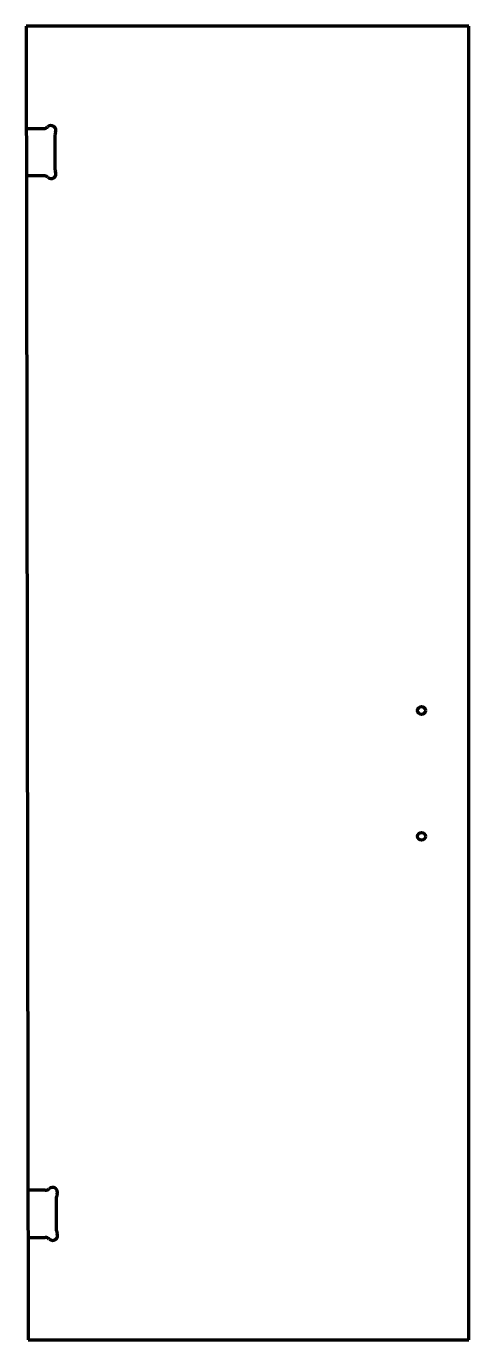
# Model space of a CAD drawing. Header units: inches. Extents: x 0 to 28.1, y 0 to 83.5.
import ezdxf

# ---------------------------------------------------------------- set-up
doc = ezdxf.new("R2010")
doc.units = ezdxf.units.IN
doc.header["$MEASUREMENT"] = 0
doc.layers.add('1', color=7, linetype='Continuous')

msp = doc.modelspace()

# ---------------------------------------------------------------- linework, layer by layer
at = {"color": 7, "lineweight": 90}
for p, q in [((0, 83.5), (0.125, 0)), ((28.125, 83.5), (0, 83.5)), ((28.125, 0), (28.125, 83.5)), ((0.125, 0), (28.125, 0))]:
    msp.add_line(p, q, dxfattribs=at)
at = {"layer": '1', "color": 7, "lineweight": 90}
for p, q in [((0.01, 77), (1.1, 77.002)), ((1.823, 76.591), (1.826, 74.414)), ((1.105, 74.002), (0.014, 74)), ((1.201, 9.502), (0.111, 9.5)), ((1.927, 6.914), (1.924, 9.091)), ((0.115, 6.5), (1.206, 6.502))]:
    msp.add_line(p, q, dxfattribs=at)
at = {"layer": '1', "color": 1, "lineweight": 90}
for centre in [(25.125, 40), (25.125, 32)]:
    msp.add_circle(centre, 0.25, dxfattribs=at)
at = {"layer": '1', "color": 7, "lineweight": 90}
for centre, radius, start, end in [((1.1, 77.377), 0.375, 270.08577, 313.42753), ((1.572, 76.877), 0.312, 335.46579, 493.42753), ((2.198, 76.592), 0.375, 155.46579, 180.08577), ((2.201, 74.415), 0.375, 180.08577, 204.70575), ((1.105, 73.627), 0.375, 46.74401, 90.08577), ((1.577, 74.127), 0.312, 226.74401, 384.70575), ((1.201, 9.877), 0.375, 270.08577, 313.42753), ((1.673, 9.377), 0.312, 335.46579, 493.42753), ((2.299, 9.092), 0.375, 155.46579, 180.08577), ((1.678, 6.627), 0.312, 226.74401, 384.70575), ((2.302, 6.915), 0.375, 180.08577, 204.70575), ((1.206, 6.127), 0.375, 46.74401, 90.08577)]:
    msp.add_arc(centre, radius, start, end, dxfattribs=at)

doc.saveas('drawing.dxf')
